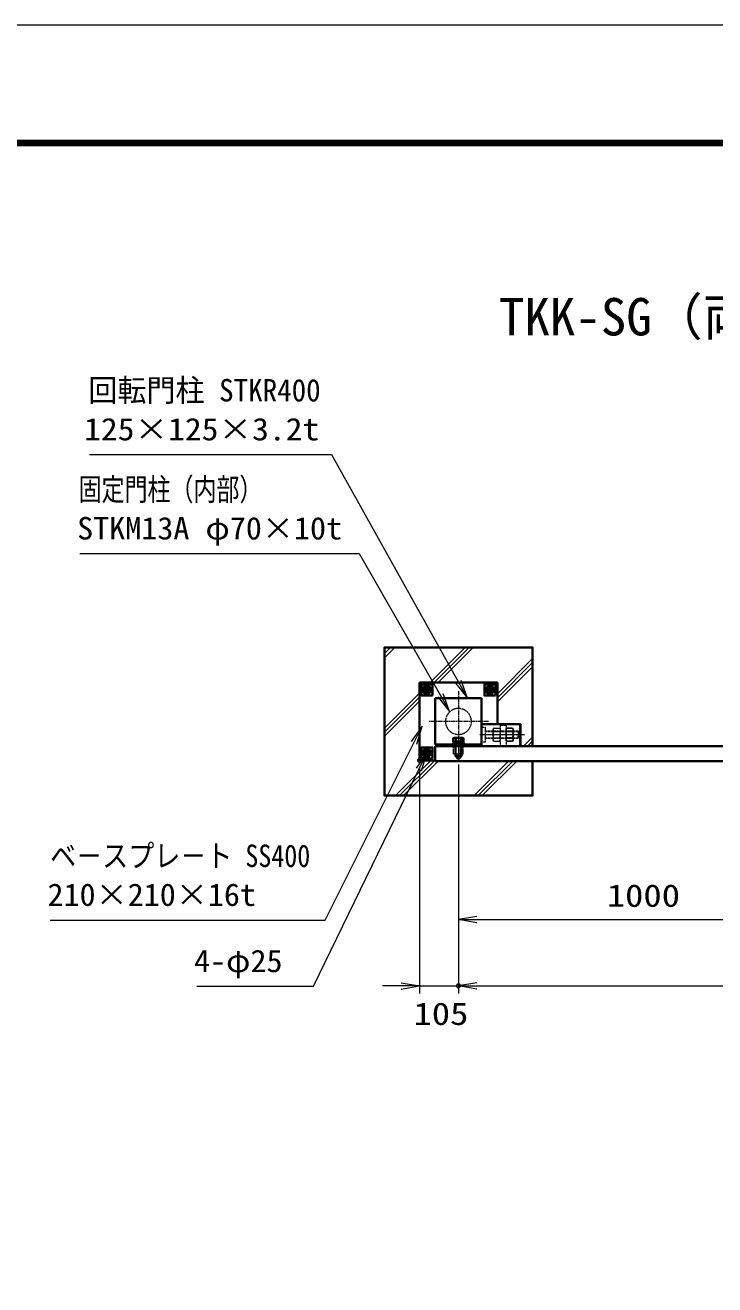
# Model space of a CAD drawing. Units: millimetres at full size. Extents: x -5940 to 5940, y -4200 to 4200.
# Drawn here: x -3682 to -1820, y 800 to 4200 of the extents above; entities that cross this region are included whole.
import ezdxf
from ezdxf.enums import TextEntityAlignment as Align

# ---------------------------------------------------------------- set-up
doc = ezdxf.new("R2010")
doc.units = ezdxf.units.MM
doc.header["$LTSCALE"] = 20
doc.header["$PDMODE"] = 32
doc.header["$PDSIZE"] = 10
for name, pattern in [('DASHED', [7.5, 6, -1.5]), ('USER1', [18, 12, -1.5, 3, -1.5]), ('USER2', [9, 6, -0.75, 1.5, -0.75]), ('USER3', [3.75, 3, -0.75])]:
    doc.linetypes.add(name, pattern=pattern)
for name, color, linetype, lineweight in [('0-0_D-TTL', 7, 'Continuous', 18), ('0-1_外形線', 7, 'Continuous', 35), ('0-2_隠れ線', 140, 'DASHED', 18), ('0-3_軸線', 200, 'USER1', 15), ('0-6_寸法線', 4, 'Continuous', 18), ('0-7_0', 7, 'Continuous', 18), ('0-9_ねじ', 253, 'Continuous', 18), ('0-A_AM_0N', 7, 'Continuous', 50), ('0-B_AM_4N', 4, 'Continuous', 25), ('0-C_AM_7N', 6, 'USER2', 18), ('0-D_AM_3N', 140, 'USER3', 25), ('0-E_ハッチング', 253, 'Continuous', 13)]:
    doc.layers.add(name, color=color, linetype=linetype, lineweight=lineweight)
doc.layers.add('0-8_Defpoints', color=7, linetype='Continuous')
doc.layers.add('0-F_文字', color=254, linetype='Continuous')
doc.styles.add('ＭＳ ゴシック', font='')
doc.styles.get('ＭＳ ゴシック').set_extended_font_data('MS Gothic')

# ---------------------------------------------------------------- blocks, each defined once
blk = doc.blocks.new('PROFSP004L9486')
at = {"layer": '0-1_外形線'}
for p, q in [((-16, 138.6), (-178.6, 138.6)), ((62, 160), (62, 0)), ((62, -160), (62, 0)), ((780, 160), (780, 0)), ((780, -160), (780, 0)), ((-16, -138.6), (-178.6, -138.6))]:
    blk.add_line(p, q, dxfattribs=at)
for points in [[(-200, 0), (-200, 240), (-178.6, 277.1), (-16, 277.1), (-16, 0)], [(-200, 0), (-200, -240), (-178.6, -277.1), (-16, -277.1), (-16, 0)], [(-16, 225), (0, 225), (0, 0)], [(-16, -225), (0, -225), (0, 0)], [(12, 160), (780, 160), (800, 140), (800, 0)], [(12, -160), (780, -160), (800, -140), (800, 0)]]:
    blk.add_lwpolyline(points, dxfattribs=at)
for centre, radius, start, end in [((-77.3, 207.8), 122.7, 145.61587, 214.38413), ((258.6, 0), 458.6, 162.41211, 197.58789), ((12, 172), 12, 180, 270), ((-77.3, -207.8), 122.7, 145.61587, 214.38413), ((12, -172), 12, 90, 180)]:
    blk.add_arc(centre, radius, start, end, dxfattribs=at)
at = {"layer": '0-3_軸線'}
blk.add_line((-240, 0), (840, 0), dxfattribs=at)
at = {"layer": '0-9_ねじ'}
for p, q in [((62, 140), (12, 160)), ((62, 140), (800, 140)), ((62, -140), (12, -160)), ((62, -140), (800, -140))]:
    blk.add_line(p, q, dxfattribs=at)
blk = doc.blocks.new('PROFSP004KSH16')
at = {"layer": '0-1_外形線'}
for p, q in [((0, 186), (0, 0)), ((0, 13.2), (99.4, 26.5)), ((0, -186), (0, 0)), ((0, -13.2), (99.4, 0)), ((11.4, 268), (11.4, 14.8)), ((88, 268), (88, 25)), ((99.4, 186), (99.4, 0)), ((99.4, -186), (99.4, 0)), ((11.4, -268), (11.4, -11.7)), ((88, -268), (88, -1.5))]:
    blk.add_line(p, q, dxfattribs=at)
for points in [[(49.7, 268), (11.4, 268), (3.4, 260), (0, 186)], [(99.4, 186), (96, 260), (88, 268), (49.7, 268)], [(49.7, -268), (11.4, -268), (3.4, -260), (0, -186)], [(99.4, -186), (96, -260), (88, -268), (49.7, -268)]]:
    blk.add_lwpolyline(points, dxfattribs=at)
blk = doc.blocks.new('PROFSP004K8916')
at = {"layer": '0-1_外形線'}
blk.add_lwpolyline([(0, -300), (60, -300), (60, 300), (0, 300)], close=True, dxfattribs=at)
blk = doc.blocks.new('U13')
at = {"layer": '0-A_AM_0N'}
blk.add_lwpolyline([(-1880, 1596.1), (-1700, 1492.2), (-1520, 1596.1), (-1520, 1803.9), (-1700, 1907.8), (-1880, 1803.9)], close=True, dxfattribs=at)
for radius in [180, 101.1]:
    blk.add_circle((-1700, 1700), radius, dxfattribs=at)
at = {"layer": '0-B_AM_4N'}
blk.add_arc((-1700, 1700), 120, 260, 170, dxfattribs=at)
at = {"layer": '0-C_AM_7N'}
for p, q in [((-1928.6, 1700), (-1471.4, 1700)), ((-1700, 1928.6), (-1700, 1471.4))]:
    blk.add_line(p, q, dxfattribs=at)
blk = doc.blocks.new('U14')
at = {"layer": '0-A_AM_0N'}
blk.add_lwpolyline([(1520, 1596.1), (1700, 1492.2), (1880, 1596.1), (1880, 1803.9), (1700, 1907.8), (1520, 1803.9)], close=True, dxfattribs=at)
for radius in [180, 101.1]:
    blk.add_circle((1700, 1700), radius, dxfattribs=at)
at = {"layer": '0-B_AM_4N'}
blk.add_arc((1700, 1700), 120, 260, 170, dxfattribs=at)
at = {"layer": '0-C_AM_7N'}
for p, q in [((1471.4, 1700), (1928.6, 1700)), ((1700, 1928.6), (1700, 1471.4))]:
    blk.add_line(p, q, dxfattribs=at)
blk = doc.blocks.new('U15')
at = {"layer": '0-A_AM_0N'}
blk.add_lwpolyline([(1520, -1803.9), (1700, -1907.8), (1880, -1803.9), (1880, -1596.1), (1700, -1492.2), (1520, -1596.1)], close=True, dxfattribs=at)
for radius in [180, 101.1]:
    blk.add_circle((1700, -1700), radius, dxfattribs=at)
at = {"layer": '0-B_AM_4N'}
blk.add_arc((1700, -1700), 120, 260, 170, dxfattribs=at)
at = {"layer": '0-C_AM_7N'}
for p, q in [((1471.4, -1700), (1928.6, -1700)), ((1700, -1471.4), (1700, -1928.6))]:
    blk.add_line(p, q, dxfattribs=at)
blk = doc.blocks.new('A$C349E2BCA')
at = {"layer": '0-1_外形線'}
for p, q in [((1355.1, 581.1), (-744.9, 581.1)), ((-744.9, 581.1), (-744.9, -588.9)), ((-714.9, -618.9), (1355.1, -618.9))]:
    blk.add_line(p, q, dxfattribs=at)
blk.add_lwpolyline([(1355.1, -618.9), (1355.1, 581.1), (-744.9, 581.1)], dxfattribs=at)
blk.add_arc((-714.9, -588.9), 30, 180, 270, dxfattribs=at)
at = {"layer": '0-2_隠れ線'}
for p, q in [((-714.9, 581.1), (-714.9, -588.9)), ((-714.9, -588.9), (1355.1, -588.9))]:
    blk.add_line(p, q, dxfattribs=at)
blk = doc.blocks.new('U16')
at = {"layer": '0-D_AM_3N'}
for p, q in [((-1673.2, 346.5), (-1700, 300)), ((-1700, 300), (-1700, -300)), ((-1346.8, 346.5), (-1673.2, 346.5)), ((-1346.8, 173.3), (-1673.2, 173.3)), ((-1346.8, 346.5), (-1320, 300)), ((-1320, 300), (-1320, -300)), ((-1673.2, -346.5), (-1700, -300)), ((-1346.8, -173.3), (-1673.2, -173.3)), ((-1346.8, -346.5), (-1673.2, -346.5)), ((-1346.8, -346.5), (-1320, -300))]:
    blk.add_line(p, q, dxfattribs=at)
for centre, radius, start, end in [((-1546.8, 259.9), 153.2, 154.43847, 214.43847), ((-1127.6, 0), 572.4, 162.38303, 197.61697), ((-1473.2, 259.9), 153.2, 325.56153, 25.56153), ((-1892.4, 0), 572.4, 342.38303, 17.61697), ((-1546.8, -259.9), 153.2, 145.56153, 205.56153), ((-1473.2, -259.9), 153.2, 334.43847, 34.43847)]:
    blk.add_arc(centre, radius, start, end, dxfattribs=at)
blk = doc.blocks.new('U17')
at = {"layer": '0-2_隠れ線', "linetype": 'USER3'}
for p, q in [((-973.2, 346.5), (-1000, 300)), ((-1000, 300), (-1000, -300)), ((-646.8, 346.5), (-973.2, 346.5)), ((-646.8, 173.3), (-973.2, 173.3)), ((-646.8, 346.5), (-620, 300)), ((-620, 300), (-620, -300)), ((-973.2, -346.5), (-1000, -300)), ((-646.8, -173.3), (-973.2, -173.3)), ((-646.8, -346.5), (-973.2, -346.5)), ((-646.8, -346.5), (-620, -300))]:
    blk.add_line(p, q, dxfattribs=at)
for centre, radius, start, end in [((-846.8, 259.9), 153.2, 154.43847, 214.43847), ((-427.6, 0), 572.4, 162.38303, 197.61697), ((-773.2, 259.9), 153.2, 325.56153, 25.56153), ((-1192.4, 0), 572.4, 342.38303, 17.61697), ((-846.8, -259.9), 153.2, 145.56153, 205.56153), ((-773.2, -259.9), 153.2, 334.43847, 34.43847)]:
    blk.add_arc(centre, radius, start, end, dxfattribs=at)
blk = doc.blocks.new('dgdgagagd')
at = {"layer": '0-2_隠れ線'}
for p, q in [((-1975, 200), (-2000, 175)), ((-200, 175), (-2000, 175)), ((-2000, 175), (-2000, 0)), ((-1975, 200), (-1975, 0)), ((-200, 200), (-1975, 200)), ((-1975, -200), (-1975, 0)), ((-1320, 500), (-1320, -630)), ((-1320, 500), (-1000, 500)), ((-1000, 500), (-1000, -630)), ((-200, 400), (-200, -400)), ((0, 400), (-200, 400)), ((-200, -175), (-2000, -175)), ((-200, -400), (0, -400))]:
    blk.add_line(p, q, dxfattribs=at)
blk.add_lwpolyline([(-200, -200), (-1975, -200), (-2000, -175), (-2000, 0)], dxfattribs=at)
at = {"layer": '0-3_軸線'}
blk.add_line((89.7, 0), (-2340.3, 0), dxfattribs=at)
at = {"layer": '0-2_隠れ線'}
blk.add_blockref('U17', (0, 0), dxfattribs=at)
at = {"layer": '0-D_AM_3N'}
blk.add_blockref('U16', (0, 0), dxfattribs=at)
blk = doc.blocks.new('fffjgkkhk')
at = {"layer": '0-1_外形線'}
for p, q in [((2100, 2100), (-2100, 2100)), ((-2100, 2100), (-2100, -140)), ((1250, 1250), (-1250, 1250)), ((-1250, 1250), (-1250, -1250)), ((1250, -1250), (1250, 1250)), ((-1250, -1250), (1250, -1250)), ((-360, -1340), (-360, -1250)), ((360, -1340), (360, -1250))]:
    blk.add_line(p, q, dxfattribs=at)
blk.add_lwpolyline([(2100, 2100), (2100, -2100), (1250, -2100)], dxfattribs=at)
for points in [[(-2000, 1400), (-1400, 1400), (-1400, 2000), (-2000, 2000)], [(1400, 1400), (2000, 1400), (2000, 2000), (1400, 2000)], [(1400, -2000), (2000, -2000), (2000, -1400), (1400, -1400)]]:
    blk.add_lwpolyline(points, close=True, dxfattribs=at)
at = {"layer": '0-2_隠れ線'}
for p, q in [((-160, -1750), (-160, -1250)), ((-120, -1750), (-120, -1250)), ((120, -1750), (120, -1250)), ((160, -1750), (160, -1250)), ((260, -1750), (260, -1340))]:
    blk.add_line(p, q, dxfattribs=at)
blk.add_lwpolyline([(260, -1750), (-260, -1750), (-260, -1340)], dxfattribs=at)
for centre, radius in [((-1700, 1700), 250), ((1700, 1700), 250), ((0, 0), 700), ((1700, -1700), 250)]:
    blk.add_circle(centre, radius, dxfattribs=at)
at = {"layer": '0-3_軸線'}
for p, q in [((0, 1642.4), (0, -1642.4)), ((-1623.7, 0), (1623.7, 0))]:
    blk.add_line(p, q, dxfattribs=at)
at = {"layer": '0-1_外形線'}
blk.add_blockref('dgdgagagd', (-1250, -710), dxfattribs=at)
at = {"layer": '0-1_外形線', "xscale": -1, "rotation": 180}
blk.add_blockref('A$C349E2BCA', (-2605.1, -758.9), dxfattribs=at)
at = {"layer": '0-7_0'}
for name, p, rotation in [('PROFSP004K8916', (0, -1250), 90), ('PROFSP004L9486', (0, -1090.6), 270), ('PROFSP004KSH16', (0, -1190), 90)]:
    blk.add_blockref(name, p, dxfattribs=dict(at, rotation=rotation))
at = {"layer": '0-A_AM_0N'}
for name in ['U13', 'U14', 'U15']:
    blk.add_blockref(name, (0, 0), dxfattribs=at)
blk = doc.blocks.new('_Open')
at = {"layer": '0-7_0'}
blk.add_line((-20, 3.333), (0, 0), dxfattribs=at)
blk.add_lwpolyline([(-20, -3.333), (0, 0), (-20, 0)], dxfattribs=at)
blk = doc.blocks.new('S19')
at = {"layer": '0-6_寸法線'}
for points in [[(-13420326.2, 58052492.6), (-13407258.2, 58052492.6), (-13400406.8, 58040199.9), (-13399919.9, 58039326.4)], [(-13400552.4, 58040118.8), (-13399919.9, 58039326.4), (-13400261.2, 58040281.1)]]:
    blk.add_lwpolyline(points, dxfattribs=at)
at = {"layer": '0-6_寸法線', "color": 254, "style": 'ＭＳ ゴシック'}
for s, width, p in [('回転門柱 STKR400', 0.95, (-13420389.9, 58054989.4)), ('125×125×3.2t', 1.1, (-13420614.2, 58052889.4))]:
    blk.add_text(s, height=1212, dxfattribs=dict(at, width=width)).set_placement(p, align=Align.BOTTOM_LEFT)
blk = doc.blocks.new('S20')
at = {"layer": '0-6_寸法線'}
for points in [[(-13420845.1, 58047141.7), (-13405761.1, 58047141.7), (-13401382.2, 58039482.5), (-13400885.8, 58038614.3)], [(-13401526.9, 58039399.8), (-13400885.8, 58038614.3), (-13401237.5, 58039565.2)]]:
    blk.add_lwpolyline(points, dxfattribs=at)
at = {"layer": '0-6_寸法線', "color": 254, "style": 'ＭＳ ゴシック'}
for s, width, p in [('固定門柱（内部）', 0.75, (-13420908.8, 58049638.6)), ('STKM13A φ70×10t', 1.05, (-13420989.1, 58047538.6))]:
    blk.add_text(s, height=1212, dxfattribs=dict(at, width=width)).set_placement(p, align=Align.BOTTOM_LEFT)
blk = doc.blocks.new('S21')
at = {"layer": '0-6_寸法線'}
for points in [[(-13422445.7, 58027355.9), (-13407601.7, 58027355.9), (-13402806.5, 58036922.5), (-13402358.4, 58037816.4)], [(-13402657.5, 58036847.8), (-13402358.4, 58037816.4), (-13402955.5, 58036997.1)]]:
    blk.add_lwpolyline(points, dxfattribs=at)
at = {"layer": '0-6_寸法線', "color": 254, "style": 'ＭＳ ゴシック'}
for s, width, p in [('ベ－スプレ－ト SS400', 0.85, (-13422445.7, 58029852.8)), ('210×210×16t', 1.05, (-13422589.7, 58027752.8))]:
    blk.add_text(s, height=1212, dxfattribs=dict(at, width=width)).set_placement(p, align=Align.BOTTOM_LEFT)
blk = doc.blocks.new('S22')
at = {"layer": '0-6_寸法線'}
for points in [[(-13414536.1, 58023780.2), (-13408226.5, 58023780.2), (-13402542.8, 58035477), (-13402105.8, 58036376.4)], [(-13402392.9, 58035404.2), (-13402105.8, 58036376.4), (-13402692.7, 58035549.8)]]:
    blk.add_lwpolyline(points, dxfattribs=at)
at = {"layer": '0-6_寸法線', "color": 254, "style": 'ＭＳ ゴシック', "width": 1.05}
blk.add_text('4-φ25', height=1212, dxfattribs=at).set_placement((-13414680.1, 58024177), align=Align.BOTTOM_LEFT)

msp = doc.modelspace()

# ---------------------------------------------------------------- linework, layer by layer
at = {"layer": '0-0_D-TTL'}
for points in [[(-5940, -4200), (5940, -4200), (5940, 4200), (-5940, 4200)], [(-5558.14, 3889.71), (5558.14, 3889.71), (5558.14, -3888.86), (-5558.14, -3888.86)], [(-5554.61, 3886.18), (5554.61, 3886.18), (5554.61, -3885.32), (-5554.61, -3885.32)], [(-5551.07, 3882.64), (5551.07, 3882.64), (5551.07, -3881.79), (-5551.07, -3881.79)], [(-5547.54, 3879.11), (5547.54, 3879.11), (5547.54, -3878.25), (-5547.54, -3878.25)], [(-5544, 3875.57), (5544, 3875.57), (5544, -3874.71), (-5544, -3874.71)]]:
    msp.add_lwpolyline(points, close=True, dxfattribs=at)
at = {"layer": '0-1_外形線'}
msp.add_lwpolyline([(-2312.3, 2253.36), (-2312.3, 2520.36), (-2712.3, 2520.36), (-2712.3, 2120.36), (-2312.3, 2120.36), (-2312.3, 2213.36)], dxfattribs=at)
msp.add_lwpolyline([(-1514.8, 2253.36), (-2574.8, 2253.36), (-2574.8, 2213.36), (-1514.8, 2213.36)], close=True, dxfattribs=at)
at = {"layer": '0-6_寸法線'}
for p, q in [((-2617.3, 2195.36), (-2617.3, 1586.29)), ((-2512.3, 2203.83), (-2512.3, 1765.45)), ((-2512.3, 2203.83), (-2512.3, 1586.29)), ((-2512.3, 2203.83), (-2512.3, 1586.29)), ((-2512.3, 1785.45), (-1512.3, 1785.45)), ((-2667.3, 1606.29), (-2717.3, 1606.29)), ((-2617.3, 1606.29), (-2512.3, 1606.29)), ((-2512.3, 1606.29), (-512.3, 1606.29)), ((-2462.3, 1606.29), (-2412.3, 1606.29))]:
    msp.add_line(p, q, dxfattribs=at)
at = {"layer": '0-8_Defpoints'}
for p in [(-2617.3, 2215.36), (-2512.3, 2223.83), (-2512.3, 1606.29)]:
    msp.add_point(p, dxfattribs=at)
at = {"layer": '0-E_ハッチング'}
for p, q in [((-2712.3, 2514.24), (-2706.18, 2520.36)), ((-2712.3, 2503.37), (-2695.3, 2520.36)), ((-2712.3, 2492.49), (-2684.43, 2520.36)), ((-2589.05, 2425.36), (-2494.05, 2520.36)), ((-2578.17, 2425.36), (-2483.17, 2520.36)), ((-2567.3, 2425.36), (-2472.3, 2520.36)), ((-2407.3, 2394.98), (-2312.3, 2489.98)), ((-2407.3, 2384.1), (-2312.3, 2479.1)), ((-2407.3, 2373.23), (-2312.3, 2468.23)), ((-2712.3, 2302.11), (-2617.3, 2397.11)), ((-2712.3, 2291.24), (-2617.3, 2386.24)), ((-2712.3, 2280.36), (-2617.3, 2375.36)), ((-2336.78, 2253.36), (-2312.3, 2277.85)), ((-2325.91, 2253.36), (-2312.3, 2266.97)), ((-2315.03, 2253.36), (-2312.3, 2256.1)), ((-2681.92, 2120.36), (-2586.92, 2215.36)), ((-2671.04, 2120.36), (-2576.04, 2215.36)), ((-2660.17, 2120.36), (-2567.17, 2213.36)), ((-2469.78, 2120.36), (-2376.78, 2213.36)), ((-2458.91, 2120.36), (-2365.91, 2213.36)), ((-2448.03, 2120.36), (-2355.03, 2213.36))]:
    msp.add_line(p, q, dxfattribs=at)

# ---------------------------------------------------------------- block references
at = {"layer": '0-1_外形線', "xscale": -0.05, "yscale": 0.05}
msp.add_blockref('fffjgkkhk', (-2512.3, 2320.36), dxfattribs=at)
at = {"layer": '0-6_寸法線'}
for name, p, xscale, yscale in [('S19', (667507.99, -2899583.46), 0.05, 0.05), ('S20', (667507.99, -2899583.46), 0.05, 0.05), ('S21', (667507.99, -2899583.46), 0.05, 0.05), ('S22', (667507.99, -2899583.46), 0.05, 0.05), ('_Open', (-2617.3, 1606.29), 2.5, 2.5)]:
    msp.add_blockref(name, p, dxfattribs=dict(at, xscale=xscale, yscale=yscale))
at = {"layer": '0-6_寸法線', "xscale": 2.5, "yscale": 2.5, "rotation": 180}
for p in [(-2512.3, 1785.45), (-2512.3, 1606.29), (-2512.3, 1606.29)]:
    msp.add_blockref('_Open', p, dxfattribs=at)

# ---------------------------------------------------------------- texts
at = {"layer": '0-6_寸法線', "color": 254, "style": 'ＭＳ ゴシック', "width": 1.2}
for s, p in [('1000', (-2111.9, 1801.79)), ('105', (-2633.68, 1482.89))]:
    msp.add_text(s, height=60.56, dxfattribs=at).set_placement(p, align=Align.BOTTOM_LEFT)
at = {"layer": '0-F_文字', "style": 'ＭＳ ゴシック'}
msp.add_text('TKK-SG（両開）H1500×W2000', height=101, dxfattribs=at).set_placement((-2402.82, 3332.16), align=Align.BOTTOM_LEFT)

doc.saveas('drawing.dxf')
